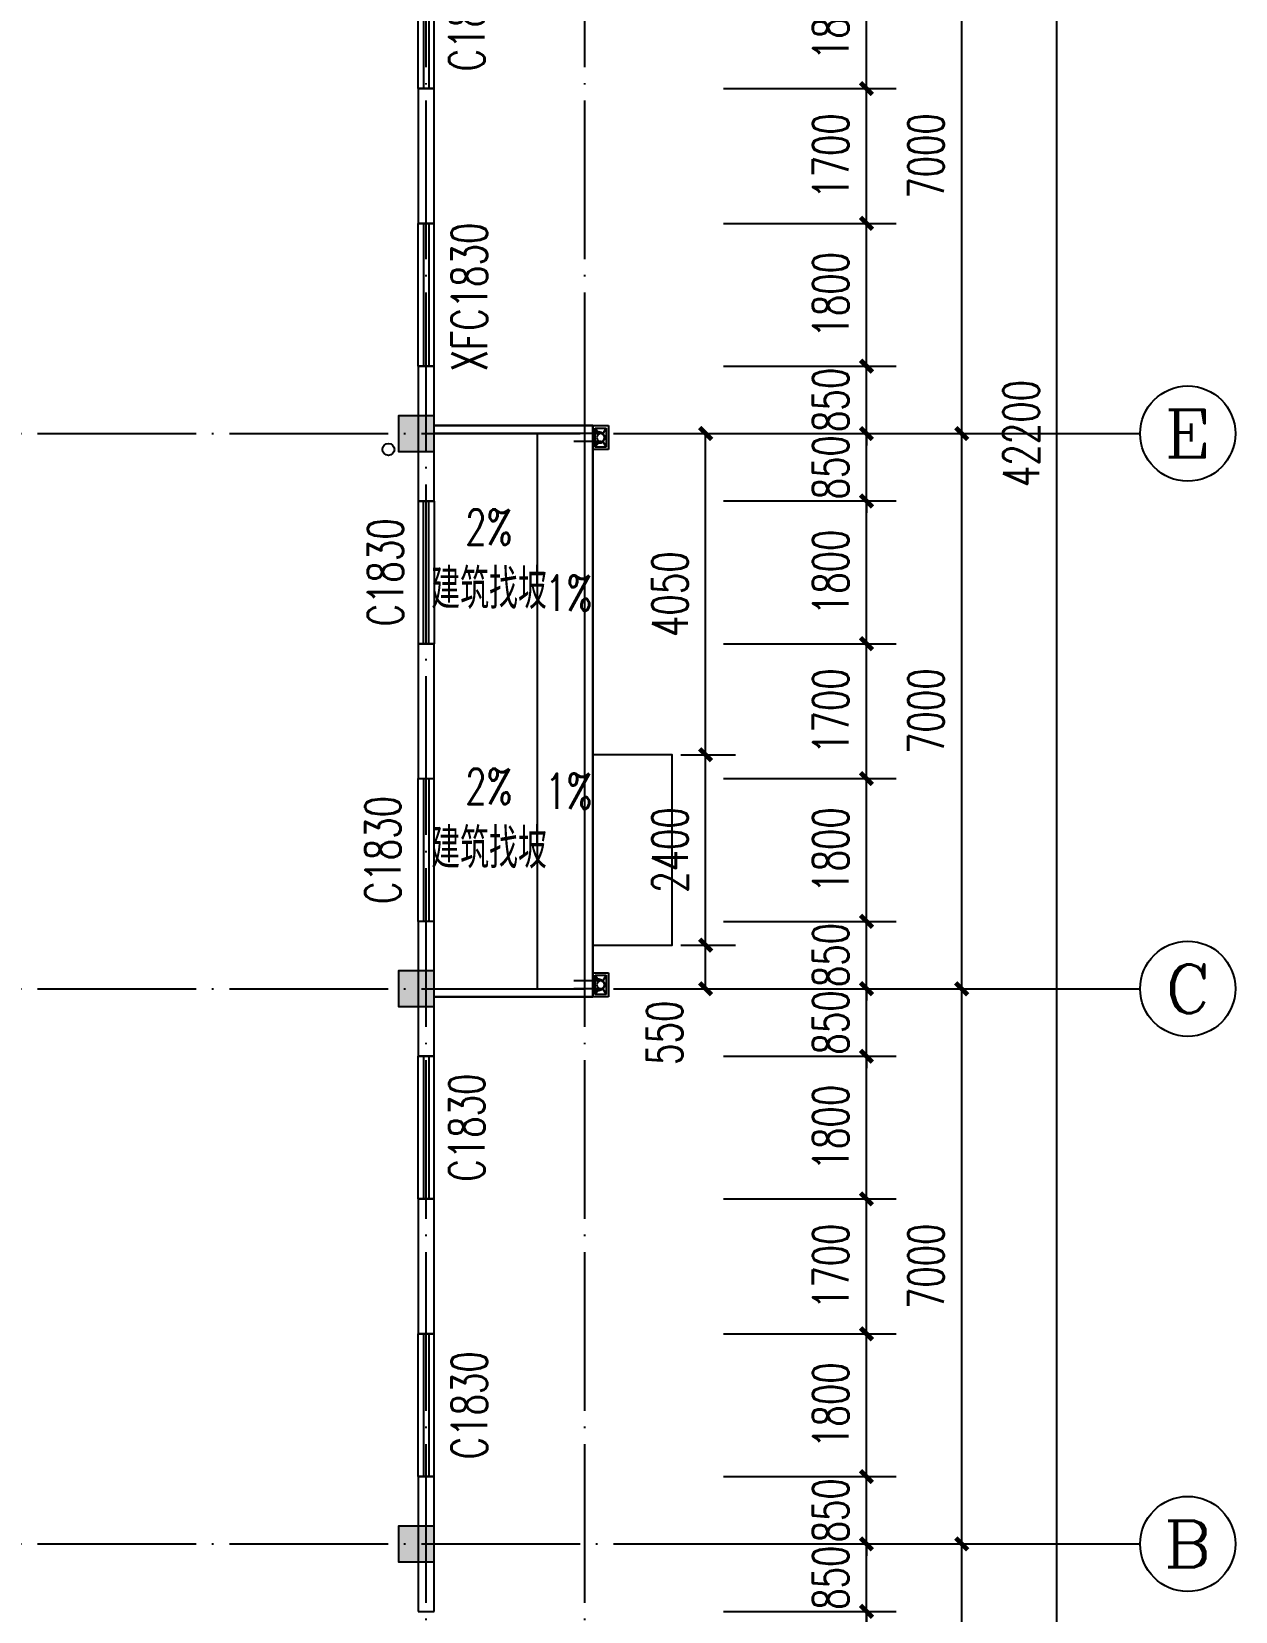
# Model space of a CAD drawing. Extents: x -4747 to 1060961, y -766984 to 396631.
# Drawn here: x 571873 to 587045, y -61914 to -41996 of the extents above; entities that cross this region are included whole.
import ezdxf
from ezdxf.enums import TextEntityAlignment as Align

# ---------------------------------------------------------------- set-up
doc = ezdxf.new("R2010")
doc.units = 0
doc.header["$LTSCALE"] = 1000
doc.header["$MEASUREMENT"] = 0
doc.linetypes.add('DOTE', pattern=[2.42, 2, -0.2, 0.02, -0.2])
doc.layers.get('0').update_dxf_attribs({"linetype": 'CONTINUOUS'})
doc.layers.get('DEFPOINTS').update_dxf_attribs({"linetype": 'CONTINUOUS'})
for name, color, linetype in [('AXIS', 3, 'CONTINUOUS'), ('AXIS_TEXT', 7, 'CONTINUOUS'), ('DIM_SYMB', 3, 'CONTINUOUS'), ('DOTE', 1, 'DOTE'), ('PUB_DIM', 3, 'CONTINUOUS'), ('PUB_TEXT', 7, 'CONTINUOUS'), ('WALL', 6, 'CONTINUOUS'), ('WINDOW', 4, 'CONTINUOUS'), ('WINDOW_TEXT', 7, 'CONTINUOUS'), ('屋面', 4, 'CONTINUOUS'), ('柱', 2, 'CONTINUOUS'), ('柱涂实', 54, 'CONTINUOUS'), ('雨水管', 2, 'CONTINUOUS'), ('面积计算', 7, 'CONTINUOUS')]:
    doc.layers.add(name, color=color, linetype=linetype)
doc.styles.add('_TCH_AXIS', font='COMPLEX', dxfattribs={"bigfont": 'GBCBIG'})
doc.styles.add('_TCH_DIM', font='SIMPLEX', dxfattribs={"bigfont": 'GBCBIG'})
doc.styles.add('_TCH_WINDOW', font='SIMPLEX', dxfattribs={"height": 3.5, "bigfont": 'GBCBIG'})
doc.styles.add('COMPLEX', font='complex_.ttf')
doc.styles.add('DIM_FONT', font='SIMPLEX', dxfattribs={"width": 0.7, "bigfont": 'GBCBIG'})
doc.dimstyles.new('DIMN150', dxfattribs={"dimscale": 1.5, "dimtxt": 300, "dimasz": 100, "dimexe": 250, "dimexo": 300, "dimgap": 150, "dimtad": 1, "dimdec": 0, "dimzin": 0, "dimtxsty": 'DIM_FONT', "dimblk": 'ARCHTICK', "dimcen": 0.09, "dimclrt": 7, "dimazin": 3, "dimtfac": 1, "dimtdec": 0, "dimtix": 1, "dimtmove": 0, "dimatfit": 3, "dimtolj": 1, "dimtzin": 0})

# ---------------------------------------------------------------- blocks, each defined once
blk = doc.blocks.new('A$C53222BD9')
at = {"layer": 'PUB_TEXT'}
for p, q in [((100, 100), (100, 440)), ((200, 100), (200, 440)), ((0, 200), (0, 0)), ((300, 200), (0, 200)), ((300, 0), (300, 200)), ((0, 0), (300, 0)), ((270, 170), (30, 170)), ((30, 170), (30, 30)), ((30, 170), (107, 125)), ((30, 30), (107, 75)), ((30, 30), (270, 30)), ((193, 125), (270, 170)), ((193, 75), (270, 30)), ((270, 30), (270, 170))]:
    blk.add_line(p, q, dxfattribs=at)
blk.add_circle((150, 100), 50, dxfattribs=at)
blk = doc.blocks.new('A$C22EA1380')
at = {"layer": '柱涂实'}
for points in [[(98500, 20875), (98500, 21325), (98050, 21325), (98050, 20875)], [(98500, 13875), (98500, 14325), (98050, 14325), (98050, 13875)], [(98500, 6875), (98500, 7325), (98050, 7325), (98050, 6875)]]:
    blk.add_hatch(color=256, dxfattribs=at).paths.add_polyline_path(points)
at = {"layer": '柱'}
for points in [[(98500, 20875), (98500, 21325), (98050, 21325), (98050, 20875)], [(98500, 13875), (98500, 14325), (98050, 14325), (98050, 13875)], [(98500, 6875), (98500, 7325), (98050, 7325), (98050, 6875)]]:
    blk.add_lwpolyline(points, close=True, dxfattribs=at)
at = {"layer": '柱涂实', "linetype": 'CONTINUOUS'}
for points in [[(98500, 20875), (98500, 21325), (98050, 21325), (98050, 20875)], [(98500, 13875), (98500, 14325), (98050, 14325), (98050, 13875)], [(98500, 6875), (98500, 7325), (98050, 7325), (98050, 6875)]]:
    blk.add_lwpolyline(points, close=True, dxfattribs=at)
blk = doc.blocks.new('_ARCHTICK')
at = {"color": 0, "linetype": 'BYBLOCK', "const_width": 0.4}
blk.add_lwpolyline([(-0.5, -0.5), (0.5, 0.5)], dxfattribs=at)
blk = doc.blocks.new('*D938')
at = {"layer": 'DEFPOINTS', "color": 0}
for p in [(579606, -53514), (580368, -53514), (579606, -54064)]:
    blk.add_point(p, dxfattribs=at)
at = {"layer": 'PUB_DIM', "color": 0}
for p, q in [((580056, -53514), (580743, -53514)), ((580368, -54064), (580368, -53514)), ((580056, -54064), (580743, -54064))]:
    blk.add_line(p, q, dxfattribs=at)
at = {"layer": 'PUB_DIM', "color": 0, "xscale": 150, "yscale": 150, "zscale": 150}
for p, rotation in [((580368, -53514), 90), ((580368, -54064), 270)]:
    blk.add_blockref('_ARCHTICK', p, dxfattribs=dict(at, rotation=rotation))
at = {"layer": 'PUB_DIM', "color": 7, "insert": (579850, -54619), "char_height": 450, "attachment_point": 5, "rotation": 90, "style": 'DIM_FONT'}
blk.add_mtext('\\A1;550', dxfattribs=at)
blk = doc.blocks.new('*D939')
at = {"layer": 'DEFPOINTS', "color": 0}
for p in [(579606, -51114), (580368, -51114), (579606, -53514)]:
    blk.add_point(p, dxfattribs=at)
at = {"layer": 'PUB_DIM', "color": 0}
for p, q in [((580056, -51114), (580743, -51114)), ((580368, -53514), (580368, -51114)), ((580056, -53514), (580743, -53514))]:
    blk.add_line(p, q, dxfattribs=at)
at = {"layer": 'PUB_DIM', "color": 0, "xscale": 150, "yscale": 150, "zscale": 150}
for p, rotation in [((580368, -51114), 90), ((580368, -53514), 270)]:
    blk.add_blockref('_ARCHTICK', p, dxfattribs=dict(at, rotation=rotation))
at = {"layer": 'PUB_DIM', "color": 7, "insert": (579918, -52314), "char_height": 450, "attachment_point": 5, "rotation": 90, "style": 'DIM_FONT'}
blk.add_mtext('\\A1;2400', dxfattribs=at)
blk = doc.blocks.new('*D940')
at = {"layer": 'DEFPOINTS', "color": 0}
for p in [(579606, -47064), (580368, -47064), (579606, -51114)]:
    blk.add_point(p, dxfattribs=at)
at = {"layer": 'PUB_DIM', "color": 0}
for p, q in [((580056, -47064), (580743, -47064)), ((580368, -51114), (580368, -47064)), ((580056, -51114), (580743, -51114))]:
    blk.add_line(p, q, dxfattribs=at)
at = {"layer": 'PUB_DIM', "color": 0, "xscale": 150, "yscale": 150, "zscale": 150}
for p, rotation in [((580368, -47064), 90), ((580368, -51114), 270)]:
    blk.add_blockref('_ARCHTICK', p, dxfattribs=dict(at, rotation=rotation))
at = {"layer": 'PUB_DIM', "color": 7, "insert": (579918, -49089), "char_height": 450, "attachment_point": 5, "rotation": 90, "style": 'DIM_FONT'}
blk.add_mtext('\\A1;4050', dxfattribs=at)
blk = doc.blocks.new('*D1186')
at = {"layer": 'DEFPOINTS', "color": 0}
for p in [(580145, -40914), (582395, -40914), (580145, -42714)]:
    blk.add_point(p, dxfattribs=at)
at = {"layer": 'PUB_DIM', "color": 0}
for p, q in [((580595, -40914), (582770, -40914)), ((582395, -42714), (582395, -40914)), ((580595, -42714), (582770, -42714))]:
    blk.add_line(p, q, dxfattribs=at)
at = {"layer": 'PUB_DIM', "color": 0, "xscale": 150, "yscale": 150, "zscale": 150}
for p, rotation in [((582395, -40914), 90), ((582395, -42714), 270)]:
    blk.add_blockref('_ARCHTICK', p, dxfattribs=dict(at, rotation=rotation))
at = {"layer": 'PUB_DIM', "color": 7, "insert": (581945, -41814), "char_height": 450, "attachment_point": 5, "rotation": 90, "style": 'DIM_FONT'}
blk.add_mtext('\\A1;1800', dxfattribs=at)
blk = doc.blocks.new('*D1187')
at = {"layer": 'DEFPOINTS', "color": 0}
for p in [(580145, -42714), (582395, -42714), (580145, -44414)]:
    blk.add_point(p, dxfattribs=at)
at = {"layer": 'PUB_DIM', "color": 0}
for p, q in [((580595, -42714), (582770, -42714)), ((582395, -44414), (582395, -42714)), ((580595, -44414), (582770, -44414))]:
    blk.add_line(p, q, dxfattribs=at)
at = {"layer": 'PUB_DIM', "color": 0, "xscale": 150, "yscale": 150, "zscale": 150}
for p, rotation in [((582395, -42714), 90), ((582395, -44414), 270)]:
    blk.add_blockref('_ARCHTICK', p, dxfattribs=dict(at, rotation=rotation))
at = {"layer": 'PUB_DIM', "color": 7, "insert": (581945, -43564), "char_height": 450, "attachment_point": 5, "rotation": 90, "style": 'DIM_FONT'}
blk.add_mtext('\\A1;1700', dxfattribs=at)
blk = doc.blocks.new('*D1188')
at = {"layer": 'DEFPOINTS', "color": 0}
for p in [(580145, -44414), (582395, -44414), (580145, -46214)]:
    blk.add_point(p, dxfattribs=at)
at = {"layer": 'PUB_DIM', "color": 0}
for p, q in [((580595, -44414), (582770, -44414)), ((582395, -46214), (582395, -44414)), ((580595, -46214), (582770, -46214))]:
    blk.add_line(p, q, dxfattribs=at)
at = {"layer": 'PUB_DIM', "color": 0, "xscale": 150, "yscale": 150, "zscale": 150}
for p, rotation in [((582395, -44414), 90), ((582395, -46214), 270)]:
    blk.add_blockref('_ARCHTICK', p, dxfattribs=dict(at, rotation=rotation))
at = {"layer": 'PUB_DIM', "color": 7, "insert": (581945, -45314), "char_height": 450, "attachment_point": 5, "rotation": 90, "style": 'DIM_FONT'}
blk.add_mtext('\\A1;1800', dxfattribs=at)
blk = doc.blocks.new('*D1189')
at = {"layer": 'DEFPOINTS', "color": 0}
for p in [(580145, -46214), (582395, -46214), (580145, -47064)]:
    blk.add_point(p, dxfattribs=at)
at = {"layer": 'PUB_DIM', "color": 0}
for p, q in [((582395, -46214), (582395, -46064)), ((580595, -46214), (582770, -46214)), ((582395, -47064), (582395, -46214)), ((580595, -47064), (582770, -47064)), ((582395, -47064), (582395, -47214))]:
    blk.add_line(p, q, dxfattribs=at)
at = {"layer": 'PUB_DIM', "color": 0, "xscale": 150, "yscale": 150, "zscale": 150}
for p, rotation in [((582395, -46214), 270), ((582395, -47064), 90)]:
    blk.add_blockref('_ARCHTICK', p, dxfattribs=dict(at, rotation=rotation))
at = {"layer": 'PUB_DIM', "color": 7, "insert": (581945, -46639), "char_height": 450, "attachment_point": 5, "rotation": 90, "style": 'DIM_FONT'}
blk.add_mtext('\\A1;850', dxfattribs=at)
blk = doc.blocks.new('*D1190')
at = {"layer": 'DEFPOINTS', "color": 0}
for p in [(580145, -47064), (582395, -47064), (580145, -47914)]:
    blk.add_point(p, dxfattribs=at)
at = {"layer": 'PUB_DIM', "color": 0}
for p, q in [((582395, -47064), (582395, -46914)), ((580595, -47064), (582770, -47064)), ((582395, -47914), (582395, -47064)), ((580595, -47914), (582770, -47914)), ((582395, -47914), (582395, -48064))]:
    blk.add_line(p, q, dxfattribs=at)
at = {"layer": 'PUB_DIM', "color": 0, "xscale": 150, "yscale": 150, "zscale": 150}
for p, rotation in [((582395, -47064), 270), ((582395, -47914), 90)]:
    blk.add_blockref('_ARCHTICK', p, dxfattribs=dict(at, rotation=rotation))
at = {"layer": 'PUB_DIM', "color": 7, "insert": (581945, -47489), "char_height": 450, "attachment_point": 5, "rotation": 90, "style": 'DIM_FONT'}
blk.add_mtext('\\A1;850', dxfattribs=at)
blk = doc.blocks.new('*D1191')
at = {"layer": 'DEFPOINTS', "color": 0}
for p in [(580145, -47914), (582395, -47914), (580145, -49714)]:
    blk.add_point(p, dxfattribs=at)
at = {"layer": 'PUB_DIM', "color": 0}
for p, q in [((580595, -47914), (582770, -47914)), ((582395, -49714), (582395, -47914)), ((580595, -49714), (582770, -49714))]:
    blk.add_line(p, q, dxfattribs=at)
at = {"layer": 'PUB_DIM', "color": 0, "xscale": 150, "yscale": 150, "zscale": 150}
for p, rotation in [((582395, -47914), 90), ((582395, -49714), 270)]:
    blk.add_blockref('_ARCHTICK', p, dxfattribs=dict(at, rotation=rotation))
at = {"layer": 'PUB_DIM', "color": 7, "insert": (581945, -48814), "char_height": 450, "attachment_point": 5, "rotation": 90, "style": 'DIM_FONT'}
blk.add_mtext('\\A1;1800', dxfattribs=at)
blk = doc.blocks.new('*D1192')
at = {"layer": 'DEFPOINTS', "color": 0}
for p in [(580145, -49714), (582395, -49714), (580145, -51414)]:
    blk.add_point(p, dxfattribs=at)
at = {"layer": 'PUB_DIM', "color": 0}
for p, q in [((580595, -49714), (582770, -49714)), ((582395, -51414), (582395, -49714)), ((580595, -51414), (582770, -51414))]:
    blk.add_line(p, q, dxfattribs=at)
at = {"layer": 'PUB_DIM', "color": 0, "xscale": 150, "yscale": 150, "zscale": 150}
for p, rotation in [((582395, -49714), 90), ((582395, -51414), 270)]:
    blk.add_blockref('_ARCHTICK', p, dxfattribs=dict(at, rotation=rotation))
at = {"layer": 'PUB_DIM', "color": 7, "insert": (581945, -50564), "char_height": 450, "attachment_point": 5, "rotation": 90, "style": 'DIM_FONT'}
blk.add_mtext('\\A1;1700', dxfattribs=at)
blk = doc.blocks.new('*D1193')
at = {"layer": 'DEFPOINTS', "color": 0}
for p in [(580145, -51414), (582395, -51414), (580145, -53214)]:
    blk.add_point(p, dxfattribs=at)
at = {"layer": 'PUB_DIM', "color": 0}
for p, q in [((580595, -51414), (582770, -51414)), ((582395, -53214), (582395, -51414)), ((580595, -53214), (582770, -53214))]:
    blk.add_line(p, q, dxfattribs=at)
at = {"layer": 'PUB_DIM', "color": 0, "xscale": 150, "yscale": 150, "zscale": 150}
for p, rotation in [((582395, -51414), 90), ((582395, -53214), 270)]:
    blk.add_blockref('_ARCHTICK', p, dxfattribs=dict(at, rotation=rotation))
at = {"layer": 'PUB_DIM', "color": 7, "insert": (581945, -52314), "char_height": 450, "attachment_point": 5, "rotation": 90, "style": 'DIM_FONT'}
blk.add_mtext('\\A1;1800', dxfattribs=at)
blk = doc.blocks.new('*D1194')
at = {"layer": 'DEFPOINTS', "color": 0}
for p in [(580145, -53214), (582395, -53214), (580145, -54064)]:
    blk.add_point(p, dxfattribs=at)
at = {"layer": 'PUB_DIM', "color": 0}
for p, q in [((582395, -53214), (582395, -53064)), ((580595, -53214), (582770, -53214)), ((582395, -54064), (582395, -53214)), ((580595, -54064), (582770, -54064)), ((582395, -54064), (582395, -54214))]:
    blk.add_line(p, q, dxfattribs=at)
at = {"layer": 'PUB_DIM', "color": 0, "xscale": 150, "yscale": 150, "zscale": 150}
for p, rotation in [((582395, -53214), 270), ((582395, -54064), 90)]:
    blk.add_blockref('_ARCHTICK', p, dxfattribs=dict(at, rotation=rotation))
at = {"layer": 'PUB_DIM', "color": 7, "insert": (581945, -53639), "char_height": 450, "attachment_point": 5, "rotation": 90, "style": 'DIM_FONT'}
blk.add_mtext('\\A1;850', dxfattribs=at)
blk = doc.blocks.new('*D1195')
at = {"layer": 'DEFPOINTS', "color": 0}
for p in [(580145, -54064), (582395, -54064), (580145, -54914)]:
    blk.add_point(p, dxfattribs=at)
at = {"layer": 'PUB_DIM', "color": 0}
for p, q in [((582395, -54064), (582395, -53914)), ((580595, -54064), (582770, -54064)), ((582395, -54914), (582395, -54064)), ((580595, -54914), (582770, -54914)), ((582395, -54914), (582395, -55064))]:
    blk.add_line(p, q, dxfattribs=at)
at = {"layer": 'PUB_DIM', "color": 0, "xscale": 150, "yscale": 150, "zscale": 150}
for p, rotation in [((582395, -54064), 270), ((582395, -54914), 90)]:
    blk.add_blockref('_ARCHTICK', p, dxfattribs=dict(at, rotation=rotation))
at = {"layer": 'PUB_DIM', "color": 7, "insert": (581945, -54489), "char_height": 450, "attachment_point": 5, "rotation": 90, "style": 'DIM_FONT'}
blk.add_mtext('\\A1;850', dxfattribs=at)
blk = doc.blocks.new('*D1196')
at = {"layer": 'DEFPOINTS', "color": 0}
for p in [(580145, -54914), (582395, -54914), (580145, -56714)]:
    blk.add_point(p, dxfattribs=at)
at = {"layer": 'PUB_DIM', "color": 0}
for p, q in [((580595, -54914), (582770, -54914)), ((582395, -56714), (582395, -54914)), ((580595, -56714), (582770, -56714))]:
    blk.add_line(p, q, dxfattribs=at)
at = {"layer": 'PUB_DIM', "color": 0, "xscale": 150, "yscale": 150, "zscale": 150}
for p, rotation in [((582395, -54914), 90), ((582395, -56714), 270)]:
    blk.add_blockref('_ARCHTICK', p, dxfattribs=dict(at, rotation=rotation))
at = {"layer": 'PUB_DIM', "color": 7, "insert": (581945, -55814), "char_height": 450, "attachment_point": 5, "rotation": 90, "style": 'DIM_FONT'}
blk.add_mtext('\\A1;1800', dxfattribs=at)
blk = doc.blocks.new('*D1197')
at = {"layer": 'DEFPOINTS', "color": 0}
for p in [(580145, -56714), (582395, -56714), (580145, -58414)]:
    blk.add_point(p, dxfattribs=at)
at = {"layer": 'PUB_DIM', "color": 0}
for p, q in [((580595, -56714), (582770, -56714)), ((582395, -58414), (582395, -56714)), ((580595, -58414), (582770, -58414))]:
    blk.add_line(p, q, dxfattribs=at)
at = {"layer": 'PUB_DIM', "color": 0, "xscale": 150, "yscale": 150, "zscale": 150}
for p, rotation in [((582395, -56714), 90), ((582395, -58414), 270)]:
    blk.add_blockref('_ARCHTICK', p, dxfattribs=dict(at, rotation=rotation))
at = {"layer": 'PUB_DIM', "color": 7, "insert": (581945, -57564), "char_height": 450, "attachment_point": 5, "rotation": 90, "style": 'DIM_FONT'}
blk.add_mtext('\\A1;1700', dxfattribs=at)
blk = doc.blocks.new('*D1198')
at = {"layer": 'DEFPOINTS', "color": 0}
for p in [(580145, -58414), (582395, -58414), (580145, -60214)]:
    blk.add_point(p, dxfattribs=at)
at = {"layer": 'PUB_DIM', "color": 0}
for p, q in [((580595, -58414), (582770, -58414)), ((582395, -60214), (582395, -58414)), ((580595, -60214), (582770, -60214))]:
    blk.add_line(p, q, dxfattribs=at)
at = {"layer": 'PUB_DIM', "color": 0, "xscale": 150, "yscale": 150, "zscale": 150}
for p, rotation in [((582395, -58414), 90), ((582395, -60214), 270)]:
    blk.add_blockref('_ARCHTICK', p, dxfattribs=dict(at, rotation=rotation))
at = {"layer": 'PUB_DIM', "color": 7, "insert": (581945, -59314), "char_height": 450, "attachment_point": 5, "rotation": 90, "style": 'DIM_FONT'}
blk.add_mtext('\\A1;1800', dxfattribs=at)
blk = doc.blocks.new('*D1199')
at = {"layer": 'DEFPOINTS', "color": 0}
for p in [(580145, -60214), (582395, -60214), (580145, -61064)]:
    blk.add_point(p, dxfattribs=at)
at = {"layer": 'PUB_DIM', "color": 0}
for p, q in [((582395, -60214), (582395, -60064)), ((580595, -60214), (582770, -60214)), ((582395, -61064), (582395, -60214)), ((580595, -61064), (582770, -61064)), ((582395, -61064), (582395, -61214))]:
    blk.add_line(p, q, dxfattribs=at)
at = {"layer": 'PUB_DIM', "color": 0, "xscale": 150, "yscale": 150, "zscale": 150}
for p, rotation in [((582395, -60214), 270), ((582395, -61064), 90)]:
    blk.add_blockref('_ARCHTICK', p, dxfattribs=dict(at, rotation=rotation))
at = {"layer": 'PUB_DIM', "color": 7, "insert": (581945, -60639), "char_height": 450, "attachment_point": 5, "rotation": 90, "style": 'DIM_FONT'}
blk.add_mtext('\\A1;850', dxfattribs=at)
blk = doc.blocks.new('*D1200')
at = {"layer": 'DEFPOINTS', "color": 0}
for p in [(580145, -61064), (582395, -61064), (580145, -61914)]:
    blk.add_point(p, dxfattribs=at)
at = {"layer": 'PUB_DIM', "color": 0}
for p, q in [((582395, -61064), (582395, -60914)), ((580595, -61064), (582770, -61064)), ((582395, -61914), (582395, -61064)), ((580595, -61914), (582770, -61914)), ((582395, -61914), (582395, -62064))]:
    blk.add_line(p, q, dxfattribs=at)
at = {"layer": 'PUB_DIM', "color": 0, "xscale": 150, "yscale": 150, "zscale": 150}
for p, rotation in [((582395, -61064), 270), ((582395, -61914), 90)]:
    blk.add_blockref('_ARCHTICK', p, dxfattribs=dict(at, rotation=rotation))
at = {"layer": 'PUB_DIM', "color": 7, "insert": (581945, -61489), "char_height": 450, "attachment_point": 5, "rotation": 90, "style": 'DIM_FONT'}
blk.add_mtext('\\A1;850', dxfattribs=at)
blk = doc.blocks.new('*D1201')
at = {"layer": 'DEFPOINTS', "color": 0}
for p in [(580145, -61914), (582395, -61914), (580145, -63714)]:
    blk.add_point(p, dxfattribs=at)
at = {"layer": 'PUB_DIM', "color": 0}
for p, q in [((580595, -61914), (582770, -61914)), ((582395, -63714), (582395, -61914)), ((580595, -63714), (582770, -63714))]:
    blk.add_line(p, q, dxfattribs=at)
at = {"layer": 'PUB_DIM', "color": 0, "xscale": 150, "yscale": 150, "zscale": 150}
for p, rotation in [((582395, -61914), 90), ((582395, -63714), 270)]:
    blk.add_blockref('_ARCHTICK', p, dxfattribs=dict(at, rotation=rotation))
at = {"layer": 'PUB_DIM', "color": 7, "insert": (581945, -62814), "char_height": 450, "attachment_point": 5, "rotation": 90, "style": 'DIM_FONT'}
blk.add_mtext('\\A1;1800', dxfattribs=at)
blk = doc.blocks.new('*D1309')
at = {"layer": 'AXIS', "color": 0}
for p, q in [((580295, -61064), (583970, -61064)), ((583595, -68064), (583595, -61064)), ((580295, -68064), (583970, -68064))]:
    blk.add_line(p, q, dxfattribs=at)
at = {"layer": 'DEFPOINTS', "color": 0}
for p in [(579845, -61064), (583595, -61064), (579845, -68064)]:
    blk.add_point(p, dxfattribs=at)
at = {"layer": 'AXIS', "color": 0, "xscale": 150, "yscale": 150, "zscale": 150}
for p, rotation in [((583595, -61064), 90), ((583595, -68064), 270)]:
    blk.add_blockref('_ARCHTICK', p, dxfattribs=dict(at, rotation=rotation))
at = {"layer": 'AXIS', "color": 7, "insert": (583145, -64564), "char_height": 450, "attachment_point": 5, "rotation": 90, "style": 'DIM_FONT'}
blk.add_mtext('\\A1;7000', dxfattribs=at)
blk = doc.blocks.new('*D1310')
at = {"layer": 'AXIS', "color": 0}
for p, q in [((580295, -54064), (583970, -54064)), ((583595, -61064), (583595, -54064)), ((580295, -61064), (583970, -61064))]:
    blk.add_line(p, q, dxfattribs=at)
at = {"layer": 'DEFPOINTS', "color": 0}
for p in [(579845, -54064), (583595, -54064), (579845, -61064)]:
    blk.add_point(p, dxfattribs=at)
at = {"layer": 'AXIS', "color": 0, "xscale": 150, "yscale": 150, "zscale": 150}
for p, rotation in [((583595, -54064), 90), ((583595, -61064), 270)]:
    blk.add_blockref('_ARCHTICK', p, dxfattribs=dict(at, rotation=rotation))
at = {"layer": 'AXIS', "color": 7, "insert": (583145, -57564), "char_height": 450, "attachment_point": 5, "rotation": 90, "style": 'DIM_FONT'}
blk.add_mtext('\\A1;7000', dxfattribs=at)
blk = doc.blocks.new('*D1311')
at = {"layer": 'AXIS', "color": 0}
for p, q in [((580295, -47064), (583970, -47064)), ((583595, -54064), (583595, -47064)), ((580295, -54064), (583970, -54064))]:
    blk.add_line(p, q, dxfattribs=at)
at = {"layer": 'DEFPOINTS', "color": 0}
for p in [(579845, -47064), (583595, -47064), (579845, -54064)]:
    blk.add_point(p, dxfattribs=at)
at = {"layer": 'AXIS', "color": 0, "xscale": 150, "yscale": 150, "zscale": 150}
for p, rotation in [((583595, -47064), 90), ((583595, -54064), 270)]:
    blk.add_blockref('_ARCHTICK', p, dxfattribs=dict(at, rotation=rotation))
at = {"layer": 'AXIS', "color": 7, "insert": (583145, -50564), "char_height": 450, "attachment_point": 5, "rotation": 90, "style": 'DIM_FONT'}
blk.add_mtext('\\A1;7000', dxfattribs=at)
blk = doc.blocks.new('*D1312')
at = {"layer": 'AXIS', "color": 0}
for p, q in [((580295, -40064), (583970, -40064)), ((583595, -47064), (583595, -40064)), ((580295, -47064), (583970, -47064))]:
    blk.add_line(p, q, dxfattribs=at)
at = {"layer": 'DEFPOINTS', "color": 0}
for p in [(579845, -40064), (583595, -40064), (579845, -47064)]:
    blk.add_point(p, dxfattribs=at)
at = {"layer": 'AXIS', "color": 0, "xscale": 150, "yscale": 150, "zscale": 150}
for p, rotation in [((583595, -40064), 90), ((583595, -47064), 270)]:
    blk.add_blockref('_ARCHTICK', p, dxfattribs=dict(at, rotation=rotation))
at = {"layer": 'AXIS', "color": 7, "insert": (583145, -43564), "char_height": 450, "attachment_point": 5, "rotation": 90, "style": 'DIM_FONT'}
blk.add_mtext('\\A1;7000', dxfattribs=at)
blk = doc.blocks.new('*D1315')
at = {"layer": 'AXIS', "color": 0}
for p, q in [((580595, -25964), (585170, -25964)), ((584795, -68164), (584795, -25964)), ((580595, -68164), (585170, -68164))]:
    blk.add_line(p, q, dxfattribs=at)
at = {"layer": 'DEFPOINTS', "color": 0}
for p in [(580145, -25964), (584795, -25964), (580145, -68164)]:
    blk.add_point(p, dxfattribs=at)
at = {"layer": 'AXIS', "color": 0, "xscale": 150, "yscale": 150, "zscale": 150}
for p, rotation in [((584795, -25964), 90), ((584795, -68164), 270)]:
    blk.add_blockref('_ARCHTICK', p, dxfattribs=dict(at, rotation=rotation))
at = {"layer": 'AXIS', "color": 7, "insert": (584345, -47064), "char_height": 450, "attachment_point": 5, "rotation": 90, "style": 'DIM_FONT'}
blk.add_mtext('\\A1;42200', dxfattribs=at)
blk = doc.blocks.new('$WINLIB2D$00000001')
at = {"color": 0}
for points in [[(-0.5, 0.5), (-0.5, -0.5)], [(-0.5, 0.5), (0.5, 0.5)], [(0.5, -0.5), (0.5, 0.5)], [(0.5, 0.167), (-0.5, 0.167)], [(0.5, -0.167), (-0.5, -0.167)], [(-0.5, -0.5), (0.5, -0.5)]]:
    blk.add_lwpolyline(points, dxfattribs=at)
blk = doc.blocks.new('_AXISO')
blk.add_circle((0, 0), 0.5)
at = {"layer": 'AXIS_TEXT', "style": 'COMPLEX', "width": 1.041667}
blk.add_attdef('A', text='', height=0.56, dxfattribs=at).set_placement((-0.25, -0.28), (0.25, -0.28), align=Align.FIT)

msp = doc.modelspace()

# ---------------------------------------------------------------- linework, layer by layer
at = {"layer": 'AXIS'}
for p, q in [((579844.9, -47064.3), (585844.9, -47064.3)), ((579844.9, -54064.3), (585844.9, -54064.3)), ((579844.9, -61064.3), (585844.9, -61064.3))]:
    msp.add_line(p, q, dxfattribs=at)
at = {"layer": 'DIM_SYMB'}
for points in [[(578599.9, -48694.9, 0, 0, 0), (578599.9, -47900.9, 120, 0, 0), (578599.9, -47450.9, 0, 0, 0)], [(577075, -48623.1, 0, 0, 0), (577721.5, -48623.1, 120, 0, 0), (578171.5, -48623.1, 0, 0, 0)], [(577075, -51893.9, 0, 0, 0), (577721.5, -51893.9, 120, 0, 0), (578171.5, -51893.9, 0, 0, 0)], [(578599.9, -51954.7, 0, 0, 0), (578599.9, -52748.7, 120, 0, 0), (578599.9, -53198.7, 0, 0, 0)]]:
    msp.add_lwpolyline(points, format="xyseb", dxfattribs=at)
at = {"layer": 'DOTE'}
for p, q in [((576844.9, -69064.3), (576844.9, -25064.3)), ((578844.9, -69064.3), (578844.9, -25064.3)), ((475144.9, -47064.3), (579844.9, -47064.3)), ((475144.9, -54064.3), (579844.9, -54064.3)), ((475144.9, -61064.3), (579844.9, -61064.3))]:
    msp.add_line(p, q, dxfattribs=at)
at = {"layer": 'WALL'}
for p, q in [((576744.9, -42714.3), (576744.9, -44414.3)), ((576944.9, -42714.3), (576744.9, -42714.3)), ((576944.9, -44414.3), (576944.9, -42714.3)), ((576744.9, -44414.3), (576944.9, -44414.3)), ((576744.9, -46214.3), (576744.9, -47914.3)), ((576944.9, -46214.3), (576744.9, -46214.3)), ((576944.9, -47914.3), (576944.9, -46214.3)), ((576744.9, -47914.3), (576944.9, -47914.3)), ((576744.9, -49714.3), (576744.9, -51414.3)), ((576944.9, -49714.3), (576744.9, -49714.3)), ((576944.9, -51414.3), (576944.9, -49714.3)), ((576744.9, -51414.3), (576944.9, -51414.3)), ((576744.9, -53214.3), (576744.9, -54914.3)), ((576944.9, -53214.3), (576744.9, -53214.3)), ((576944.9, -54914.3), (576944.9, -53214.3)), ((576744.9, -54914.3), (576944.9, -54914.3)), ((576744.9, -56714.3), (576744.9, -58414.3)), ((576944.9, -56714.3), (576744.9, -56714.3)), ((576944.9, -58414.3), (576944.9, -56714.3)), ((576744.9, -58414.3), (576944.9, -58414.3)), ((576744.9, -60214.3), (576744.9, -61914.3)), ((576944.9, -60214.3), (576744.9, -60214.3)), ((576944.9, -61914.3), (576944.9, -60214.3)), ((576744.9, -61914.3), (576944.9, -61914.3))]:
    msp.add_line(p, q, dxfattribs=at)
at = {"layer": '屋面'}
for points in [[(576944.9, -46964.3), (578944.9, -46964.3), (578944.9, -54164.3), (576944.9, -54164.3)], [(576944.9, -54164.3), (578944.9, -54164.3), (578944.9, -46964.3), (576944.9, -46964.3)], [(576944.9, -54064.3), (578844.9, -54064.3), (578844.9, -47064.3), (576944.9, -47064.3)], [(578244.9, -47064.3), (578244.9, -54064.3)], [(578944.9, -53514.3), (579944.9, -53514.3), (579944.9, -51114.3), (578944.9, -51114.3)]]:
    msp.add_lwpolyline(points, dxfattribs=at)
at = {"layer": '雨水管'}
for centre in [(576369.9, -47264.3), (579019.9, -47114.3), (579019.9, -54014.3)]:
    msp.add_circle(centre, 75, dxfattribs=at)

# ---------------------------------------------------------------- block references
at = {"layer": 'AXIS'}
ref = msp.add_blockref('_AXISO', (586444.9, -47064.3), dxfattribs=dict(at, xscale=1200, yscale=1200, zscale=1200))
ref.add_attrib('A', 'E', dxfattribs={"layer": 'AXIS_TEXT', "height": 597.8, "style": '_TCH_AXIS', "width": 1.295432}).set_placement((586149.9, -47363.2), (586739.9, -47363.2), align=Align.FIT)
ref = msp.add_blockref('_AXISO', (586444.9, -54064.3), dxfattribs=dict(at, xscale=1200, yscale=1200, zscale=1200))
ref.add_attrib('A', 'C', dxfattribs={"layer": 'AXIS_TEXT', "height": 613.3, "style": '_TCH_AXIS', "width": 1.310234}).set_placement((586157.9, -54371), (586731.9, -54371), align=Align.FIT)
ref = msp.add_blockref('_AXISO', (586444.9, -61064.3), dxfattribs=dict(at, xscale=1200, yscale=1200, zscale=1200))
ref.add_attrib('A', 'B', dxfattribs={"layer": 'AXIS_TEXT', "height": 584, "style": '_TCH_AXIS', "width": 1.27706}).set_placement((586143, -61356.3), (586746.8, -61356.3), align=Align.FIT)
at = {"layer": 'WINDOW'}
ref = msp.add_blockref('$WINLIB2D$00000001', (576844.9, -41814.3), dxfattribs=dict(at, xscale=-1800, yscale=-200, zscale=-1800, rotation=270))
ref.add_attrib('A', 'C1830', (577580.5, -42496.8), dxfattribs={"layer": 'WINDOW_TEXT', "height": 446.25, "rotation": 90, "style": '_TCH_WINDOW', "width": 0.705882})
ref = msp.add_blockref('$WINLIB2D$00000001', (576844.9, -45314.3), dxfattribs=dict(at, xscale=-1800, yscale=-200, zscale=-1800, rotation=270))
ref.add_attrib('A', 'XFC1830', (577612.9, -46281.8), dxfattribs={"layer": 'WINDOW_TEXT', "height": 446.25, "rotation": 90, "style": '_TCH_WINDOW', "width": 0.705882})
ref = msp.add_blockref('$WINLIB2D$00000001', (576844.9, -48814.3), dxfattribs=dict(at, xscale=1800, yscale=200, zscale=1800, rotation=270))
ref.add_attrib('A', 'C1830', (576555.5, -49496.8), dxfattribs={"layer": 'WINDOW_TEXT', "height": 446.25, "rotation": 90, "style": '_TCH_WINDOW', "width": 0.705882})
ref = msp.add_blockref('$WINLIB2D$00000001', (576844.9, -52314.3), dxfattribs=dict(at, xscale=-1800, yscale=200, zscale=-1800, rotation=270))
ref.add_attrib('A', 'C1830', (576523.2, -52996.8), dxfattribs={"layer": 'WINDOW_TEXT', "height": 446.25, "rotation": 90, "style": '_TCH_WINDOW', "width": 0.705882})
ref = msp.add_blockref('$WINLIB2D$00000001', (576844.9, -55814.3), dxfattribs=dict(at, xscale=-1800, yscale=-200, zscale=-1800, rotation=270))
ref.add_attrib('A', 'C1830', (577580.5, -56496.8), dxfattribs={"layer": 'WINDOW_TEXT', "height": 446.25, "rotation": 90, "style": '_TCH_WINDOW', "width": 0.705882})
ref = msp.add_blockref('$WINLIB2D$00000001', (576844.9, -59314.3), dxfattribs=dict(at, xscale=-1800, yscale=-200, zscale=-1800, rotation=270))
ref.add_attrib('A', 'C1830', (577612.9, -59996.8), dxfattribs={"layer": 'WINDOW_TEXT', "height": 446.25, "rotation": 90, "style": '_TCH_WINDOW', "width": 0.705882})
at = {"layer": '雨水管', "xscale": -1, "rotation": 90}
for p in [(579144.9, -46964.3), (579144.9, -53864.3)]:
    msp.add_blockref('A$C53222BD9', p, dxfattribs=at)
at = {"layer": '面积计算'}
msp.add_blockref('A$C22EA1380', (478444.9, -68164.3), dxfattribs=at)

# ---------------------------------------------------------------- texts
at = {"layer": 'PUB_TEXT', "style": '_TCH_DIM', "width": 0.705882}
for s, p in [('2%%%', (577338.3, -48465.6)), ('1%%%', (578344.9, -49298.6)), ('2%%%', (577338.3, -51736.4)), ('1%%%', (578344.9, -51797.2))]:
    msp.add_text(s, height=446.25, dxfattribs=at).set_placement(p)
at = {"layer": 'PUB_TEXT', "style": '_TCH_DIM'}
for p in [(576908.4, -49276.4), (576908.4, -52547.3)]:
    msp.add_text('建筑找坡', height=506.38, dxfattribs=at).set_placement(p)

# ---------------------------------------------------------------- dimensions: what is measured, and where the dimension line sits
at = {"layer": 'AXIS'}
for p1, p2, distance, picture, middle in [((580144.9, -68164.3), (580144.9, -25964.3), -4650, '*D1315', (584344.9, -47064.3)), ((579844.9, -47064.3), (579844.9, -40064.3), -3750, '*D1312', (583144.9, -43564.3)), ((579844.9, -54064.3), (579844.9, -47064.3), -3750, '*D1311', (583144.9, -50564.3)), ((579844.9, -61064.3), (579844.9, -54064.3), -3750, '*D1310', (583144.9, -57564.3)), ((579844.9, -68064.3), (579844.9, -61064.3), -3750, '*D1309', (583144.9, -64564.3))]:
    dim = msp.add_aligned_dim(p1=p1, p2=p2, distance=distance, dimstyle='DIMN150', dxfattribs=at)
    dim.commit()
    dim.dimension.update_dxf_attribs({"geometry": picture, "text_midpoint": middle})
at = {"layer": 'PUB_DIM'}
for p1, p2, distance, picture, middle in [((580144.9, -42714.3), (580144.9, -40914.3), -2250, '*D1186', (581944.9, -41814.3)), ((580144.9, -44414.3), (580144.9, -42714.3), -2250, '*D1187', (581944.9, -43564.3)), ((580144.9, -46214.3), (580144.9, -44414.3), -2250, '*D1188', (581944.9, -45314.3)), ((580144.9, -47064.3), (580144.9, -46214.3), -2250, '*D1189', (581944.9, -46639.3)), ((579606, -51114.3), (579606, -47064.3), -761.5, '*D940', (579917.5, -49089.3)), ((580144.9, -47914.3), (580144.9, -47064.3), -2250, '*D1190', (581944.9, -47489.3)), ((580144.9, -49714.3), (580144.9, -47914.3), -2250, '*D1191', (581944.9, -48814.3)), ((580144.9, -51414.3), (580144.9, -49714.3), -2250, '*D1192', (581944.9, -50564.3)), ((579606, -53514.3), (579606, -51114.3), -761.5, '*D939', (579917.5, -52314.3)), ((580144.9, -53214.3), (580144.9, -51414.3), -2250, '*D1193', (581944.9, -52314.3)), ((580144.9, -54064.3), (580144.9, -53214.3), -2250, '*D1194', (581944.9, -53639.3)), ((580144.9, -54914.3), (580144.9, -54064.3), -2250, '*D1195', (581944.9, -54489.3)), ((580144.9, -56714.3), (580144.9, -54914.3), -2250, '*D1196', (581944.9, -55814.3)), ((580144.9, -58414.3), (580144.9, -56714.3), -2250, '*D1197', (581944.9, -57564.3)), ((580144.9, -60214.3), (580144.9, -58414.3), -2250, '*D1198', (581944.9, -59314.3)), ((580144.9, -61064.3), (580144.9, -60214.3), -2250, '*D1199', (581944.9, -60639.3)), ((580144.9, -61914.3), (580144.9, -61064.3), -2250, '*D1200', (581944.9, -61489.3)), ((580144.9, -63714.3), (580144.9, -61914.3), -2250, '*D1201', (581944.9, -62814.3))]:
    dim = msp.add_aligned_dim(p1=p1, p2=p2, distance=distance, dimstyle='DIMN150', dxfattribs=at)
    dim.commit()
    dim.dimension.update_dxf_attribs({"geometry": picture, "text_midpoint": middle})
dim = msp.add_linear_dim(base=(580367.5, -53514.3), p1=(579606, -54064.3), p2=(579606, -53514.3), angle=90, dimstyle='DIMN150', dxfattribs=at)
dim.commit()
dim.dimension.update_dxf_attribs({"geometry": '*D938', "text_midpoint": (579850, -54619.3), "dimtype": 129})

doc.saveas('drawing.dxf')
